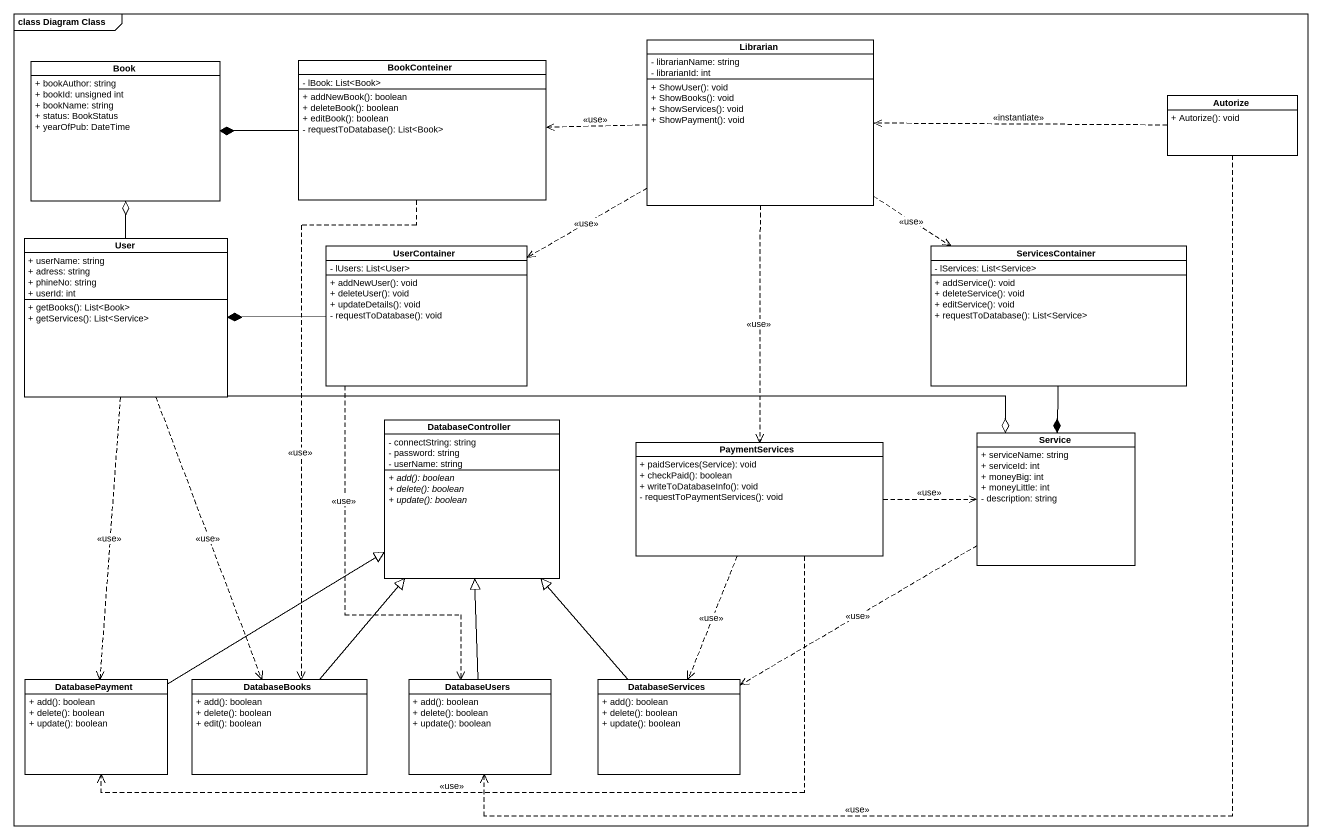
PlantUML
@startuml
mainframe class Diagram Class
hide circle
hide empty members
skinparam classAttributeIconSize 0
class Book {
  + bookAuthor: string
  + bookId: unsigned int
  + bookName: string
  + status: BookStatus
  + yearOfPub: DateTime
}
class BookConteiner {
  - lBook: List<Book>
  + addNewBook(): boolean
  + deleteBook(): boolean
  + editBook(): boolean
  - requestToDatabase(): List<Book>
}
class Librarian {
  - librarianName: string
  - librarianId: int
  + ShowUser(): void
  + ShowBooks(): void
  + ShowServices(): void
  + ShowPayment(): void
}
class Autorize {
  + Autorize(): void
}
class User {
  + userName: string
  + adress: string
  + phineNo: string
  + userId: int
  + getBooks(): List<Book>
  + getServices(): List<Service>
}
class UserContainer {
  - lUsers: List<User>
  + addNewUser(): void
  + deleteUser(): void
  + updateDetails(): void
  - requestToDatabase(): void
}
class ServicesContainer {
  - lServices: List<Service>
  + addService(): void
  + deleteService(): void
  + editService(): void
  + requestToDatabase(): List<Service>
}
class DatabaseController {
  - connectString: string
  - password: string
  - userName: string
  {abstract} + add(): boolean
  {abstract} + delete(): boolean
  {abstract} + update(): boolean
}
class PaymentServices {
  + paidServices(Service): void
  + checkPaid(): boolean
  + writeToDatabaseInfo(): void
  - requestToPaymentServices(): void
}
class Service {
  + serviceName: string
  + serviceId: int
  + moneyBig: int
  + moneyLittle: int
  - description: string
}
class DatabasePayment {
  + add(): boolean
  + delete(): boolean
  + update(): boolean
}
class DatabaseBooks {
  + add(): boolean
  + delete(): boolean
  + edit(): boolean
}
class DatabaseUsers {
  + add(): boolean
  + delete(): boolean
  + update(): boolean
}
class DatabaseServices {
  + add(): boolean
  + delete(): boolean
  + update(): boolean
}
BookConteiner -left-* Book
BookConteiner ..> DatabaseBooks : <<use>>
Librarian .left.> BookConteiner : <<use>>
Librarian .left.> UserContainer : <<use>>
Librarian ..> ServicesContainer : <<use>>
Librarian ..> PaymentServices : <<use>>
Autorize .left.> Librarian : <<instantiate>>
Autorize ..> DatabaseUsers : <<use>>
User -up-o Book
User -right-o Service
User ..> DatabasePayment : <<use>>
User ..> DatabaseBooks : <<use>>
UserContainer -left-* User
UserContainer ..> DatabaseUsers : <<use>>
ServicesContainer --* Service
PaymentServices .right.> Service : <<use>>
PaymentServices .left.> DatabasePayment : <<use>>
PaymentServices ..> DatabaseServices : <<use>>
Service .left.> DatabaseServices : <<use>>
DatabasePayment -up-|> DatabaseController
DatabaseBooks -up-|> DatabaseController
DatabaseUsers -up-|> DatabaseController
DatabaseServices -up-|> DatabaseController
@enduml
